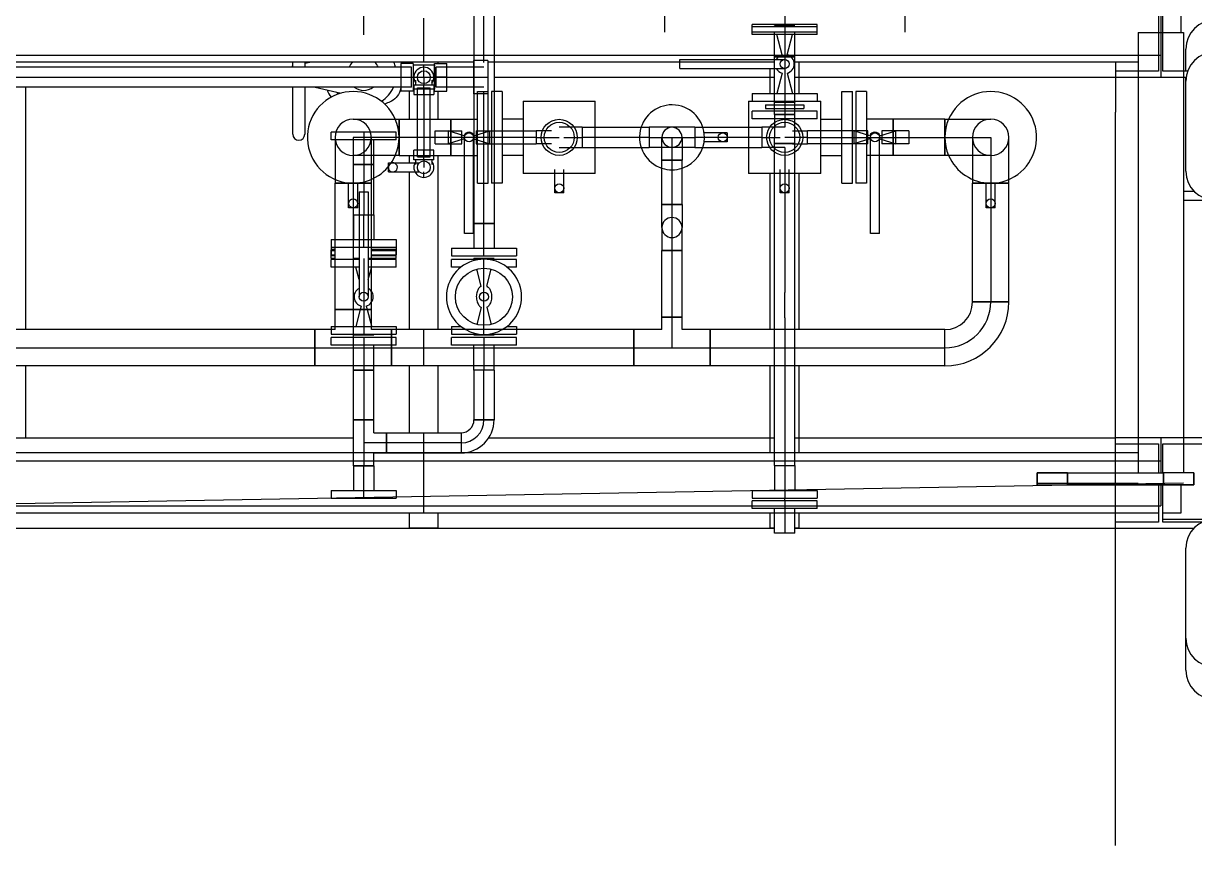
# Model space of a CAD drawing. Header units: inches. Extents: x 295136 to 296247, y 2627183 to 2627409.
# Drawn here: x 295242.437 to 295244.384, y 2627288.904 to 2627290.272 of the extents above; entities that cross this region are included whole.
import ezdxf

# ---------------------------------------------------------------- set-up
doc = ezdxf.new("R2010")
doc.units = ezdxf.units.IN
doc.header["$MEASUREMENT"] = 0
doc.layers.add('EQUIPMENT LAYOUT-EMBED 1_DWG$0$DwgTemplate', color=7, linetype='Continuous')
doc.layers.add('Layout', color=6, linetype='Continuous')

# ---------------------------------------------------------------- blocks, each defined once
blk = doc.blocks.new('A$C55974CAD')
at = {"layer": 'EQUIPMENT LAYOUT-EMBED 1_DWG$0$DwgTemplate', "color": 54, "lineweight": 25}
for p, q in [((58.7746, 3.9372), (58.7, 8.2)), ((58.6997, 3.9747), (58.6997, 3.9197)), ((58.6997, 3.9747), (58.7, 3.9747)), ((58.715, 3.9715), (58.715, 3.8845)), ((59.2455, 3.9372), (59.2455, 3.8845)), ((59.2607, 3.9372), (59.2607, 3.9197)), ((58.4635, 3.9328), (58.5169, 3.9328)), ((58.5169, 3.9328), (58.6667, 3.9328)), ((59.2937, 3.9328), (59.4436, 3.9328)), ((59.4436, 3.9328), (59.45, 3.9328)), ((59.46, 3.9328), (59.4969, 3.9328))]:
    blk.add_line(p, q, dxfattribs=at)
at = {"layer": 'EQUIPMENT LAYOUT-EMBED 1_DWG$0$DwgTemplate', "color": 1, "lineweight": 25}
for p, q in [((58.7371, 8.1331), (58.7371, 3.9747)), ((58.8121, 8.1331), (58.8121, 3.9747)), ((59.4869, 8.1331), (59.4869, 3.9747)), ((58.7, 6.9833), (58.7, 4.6168)), ((58.85, 6.2833), (58.85, 5.3168)), ((58.725, 3.9785), (58.725, 6.0166)), ((58.825, 4.0122), (58.825, 6.0166)), ((59.475, 5.1176), (59.475, 6.0166)), ((58.85, 5.8621), (58.9698, 5.8621)), ((59.0302, 5.8621), (59.4333, 5.8621)), ((58.85, 5.262), (58.85, 5.262)), ((58.7, 5.1761), (58.7, 5.2241)), ((58.7, 5.2241), (58.725, 5.2241)), ((58.825, 5.2241), (58.8252, 5.2241)), ((58.8586, 5.2241), (58.9698, 5.2241)), ((59.0302, 5.2241), (59.2925, 5.2241)), ((59.3075, 5.2241), (59.3198, 5.2241)), ((59.3802, 5.2241), (59.427, 5.2241)), ((59.473, 5.2241), (59.475, 5.2241)), ((58.7, 5.1761), (58.725, 5.1761)), ((58.825, 5.1761), (58.8252, 5.1761)), ((58.8586, 5.1761), (58.9698, 5.1761)), ((59.0302, 5.1761), (59.3198, 5.1761)), ((59.3802, 5.1761), (59.427, 5.1761)), ((59.473, 5.1761), (59.475, 5.1761)), ((58.85, 5.0924), (58.85, 4.6168)), ((59.45, 5.0834), (59.45, 4.6168)), ((59.475, 4.6168), (59.475, 5.0938)), ((58.7, 4.6241), (58.725, 4.6241)), ((58.7, 4.6168), (58.7, 4.6241)), ((58.825, 4.6241), (58.9698, 4.6241)), ((59.0302, 4.6241), (59.29, 4.6241)), ((59.41, 4.6241), (59.4101, 4.6241)), ((59.4228, 4.6241), (59.4645, 4.6241)), ((59.0302, 4.6001), (59.009, 4.6001)), ((59.05, 4.6001), (59.0302, 4.6001)), ((59.05, 4.6001), (59.092, 4.6001)), ((59.2579, 4.6001), (59.092, 4.6001)), ((59.3333, 4.6001), (59.2579, 4.6001)), ((59.41, 4.6001), (59.3667, 4.6001)), ((59.4869, 4.6001), (59.41, 4.6001)), ((59.5619, 4.6001), (59.4869, 4.6001)), ((58.7, 4.5761), (58.7, 4.5834)), ((58.7, 4.5834), (58.7, 4.05)), ((58.85, 4.5834), (58.85, 4.05)), ((59.45, 4.5834), (59.45, 4.05)), ((59.475, 4.0122), (59.475, 4.5834)), ((58.7, 4.5761), (58.725, 4.5761)), ((58.825, 4.5761), (58.9698, 4.5761)), ((59.0302, 4.5761), (59.29, 4.5761)), ((59.41, 4.5761), (59.4101, 4.5761)), ((59.4228, 4.5761), (59.475, 4.5761)), ((58.172, 4.05), (58.772, 4.05)), ((58.7, 4.05), (58.7, 3.9195)), ((58.71, 3.9785), (58.71, 4.05)), ((58.772, 4.05), (58.792, 4.05)), ((58.792, 4.05), (59.392, 4.05)), ((58.84, 4.05), (58.84, 3.9785)), ((58.85, 3.9), (58.85, 4.05)), ((59.45, 4.05), (59.392, 4.05)), ((59.46, 4.05), (59.45, 4.05)), ((59.45, 4.05), (59.45, 3.9323)), ((59.475, 4.05), (59.46, 4.05)), ((59.46, 3.9785), (59.46, 4.05)), ((59.5244, 4.0122), (58.792, 4.0122)), ((59.5244, 4.0122), (59.5244, 3.9372)), ((58.772, 3.9785), (58.71, 3.9785)), ((58.772, 3.9747), (58.7371, 3.9747)), ((58.84, 3.9785), (58.792, 3.9785)), ((58.8121, 3.9747), (58.792, 3.9747)), ((59.59, 3.9785), (59.46, 3.9785)), ((59.5619, 3.9747), (59.4869, 3.9747)), ((58.71, 3.9059), (58.71, 3.9715)), ((58.71, 3.9715), (58.772, 3.9715)), ((58.725, 3.9416), (58.725, 3.9715)), ((58.792, 3.9715), (58.84, 3.9715)), ((58.84, 3.9715), (58.84, 3.9)), ((59.46, 3.9299), (59.46, 3.9715)), ((59.46, 3.9715), (59.59, 3.9715)), ((58.772, 3.9416), (58.725, 3.9416)), ((59.5244, 3.9372), (58.792, 3.9372)), ((59.575, 3.9416), (59.5244, 3.9416))]:
    blk.add_line(p, q, dxfattribs=at)
at = {"layer": 'EQUIPMENT LAYOUT-EMBED 1_DWG$0$DwgTemplate', "color": 7, "lineweight": 25}
for p, q in [((58.9698, 5.3811), (58.9698, 6.5938)), ((59, 6.5938), (59, 5.3811)), ((59.0302, 5.3811), (59.0302, 6.5938)), ((59.4333, 5.2382), (59.4333, 6.3619)), ((59.45, 6.3619), (59.45, 5.2382)), ((59.4667, 5.2382), (59.4667, 6.3619)), ((59.0302, 5.3811), (58.9698, 5.3811)), ((58.9698, 5.2541), (58.9698, 5.3811)), ((58.9698, 5.3811), (59.0302, 5.3811)), ((59, 5.3811), (59, 5.3811)), ((59, 5.3811), (59, 5.2541)), ((59.0302, 5.3478), (59.0302, 5.3811)), ((58.75, 5.3541), (58.75, 5.3001)), ((58.7628, 5.3541), (58.75, 5.3541)), ((58.7628, 5.3541), (58.7628, 5.3001)), ((59.0041, 5.3001), (59.0041, 5.3541)), ((59.0041, 5.3541), (59.0169, 5.3541)), ((59.0169, 5.3001), (59.0169, 5.3541)), ((59.0228, 5.3541), (59.0228, 5.3001)), ((59.0302, 5.3541), (59.0228, 5.3541)), ((59.0356, 5.3541), (59.0302, 5.3541)), ((59.0302, 5.3478), (59.0635, 5.3478)), ((59.0356, 5.3541), (59.0356, 5.3478)), ((59.0356, 5.3478), (59.0356, 5.3001)), ((59.0635, 5.3478), (59.0635, 5.2874)), ((59.0635, 5.3478), (59.2738, 5.3478)), ((59.0635, 5.2874), (59.0635, 5.3478)), ((59.134, 5.3478), (59.134, 5.3541)), ((59.134, 5.3541), (59.1468, 5.3541)), ((59.134, 5.3076), (59.134, 5.3478)), ((59.1468, 5.3478), (59.1468, 5.3541)), ((59.1468, 5.3076), (59.1468, 5.3478)), ((59.1672, 5.3541), (59.1672, 5.3478)), ((59.18, 5.3541), (59.1672, 5.3541)), ((59.1672, 5.3478), (59.1672, 5.3001)), ((59.18, 5.3541), (59.18, 5.3478)), ((59.18, 5.3478), (59.18, 5.3001)), ((59.2738, 5.3478), (59.2738, 5.3251)), ((59.2738, 5.3251), (59.2738, 5.3478)), ((59.28, 5.3478), (59.2738, 5.3478)), ((59.35, 5.3478), (59.28, 5.3478)), ((59.3459, 5.3001), (59.3459, 5.3541)), ((59.3459, 5.3541), (59.3587, 5.3541)), ((59.3587, 5.3001), (59.3587, 5.3541)), ((58.8038, 5.3168), (58.7628, 5.3168)), ((58.8038, 5.2834), (58.8038, 5.3168)), ((58.8038, 5.3168), (58.825, 5.3168)), ((58.8038, 5.3168), (58.8038, 5.3001)), ((58.825, 5.3168), (58.88, 5.3168)), ((58.88, 5.3168), (58.88, 5.2834)), ((58.88, 5.3168), (58.963, 5.3168)), ((58.88, 5.2834), (58.88, 5.3168)), ((58.963, 5.3001), (58.963, 5.3168)), ((58.963, 5.3168), (58.9698, 5.3168)), ((58.963, 5.3168), (58.963, 5.2834)), ((58.9698, 5.3168), (59.0041, 5.3168)), ((59.0635, 5.3176), (59, 5.3176)), ((59.0213, 5.3168), (59.0213, 5.3001)), ((59.0228, 5.3164), (59.0213, 5.3168)), ((59.2325, 5.3176), (59.0635, 5.3176)), ((59.0635, 5.3176), (59.0635, 5.3176)), ((59.1468, 5.3164), (59.1483, 5.3168)), ((59.1483, 5.3076), (59.1483, 5.3168)), ((59.221, 5.3168), (59.18, 5.3168)), ((59.221, 5.3168), (59.221, 5.2874)), ((59.221, 5.3168), (59.3048, 5.3168)), ((59.221, 5.3168), (59.221, 5.3001)), ((59.2325, 5.3176), (59.2325, 5.3251)), ((59.2325, 5.3251), (59.2742, 5.3251)), ((59.2325, 5.3101), (59.2325, 5.3176)), ((59.2738, 5.3176), (59.2325, 5.3176)), ((59.2738, 5.3251), (59.2738, 5.3101)), ((59.2738, 5.3176), (59.2738, 5.3251)), ((59.2738, 5.3176), (59.2738, 5.3176)), ((59.2738, 5.3176), (59.2738, 5.3176)), ((59.35, 5.3176), (59.2738, 5.3176)), ((59.2738, 5.3101), (59.2738, 5.3176)), ((59.3048, 5.3168), (59.3048, 5.2834)), ((59.3048, 5.3001), (59.3048, 5.3168)), ((59.3048, 5.3168), (59.3459, 5.3168)), ((59.3198, 5.2414), (59.3198, 5.3176)), ((59.35, 5.2414), (59.35, 5.3176)), ((59.3802, 5.3176), (59.3802, 5.2414)), ((58.75, 5.3001), (58.8038, 5.3001)), ((58.75, 5.3001), (58.75, 5.2461)), ((58.7628, 5.3001), (58.7628, 5.2461)), ((58.825, 5.3001), (58.8038, 5.3001)), ((58.8038, 5.3001), (58.8039, 5.3001)), ((58.8038, 5.3001), (58.8038, 5.2834)), ((58.8039, 5.3001), (58.8039, 5.3001)), ((58.88, 5.3001), (58.825, 5.3001)), ((58.8419, 5.262), (58.8419, 5.3001)), ((58.963, 5.3001), (58.88, 5.3001)), ((58.88, 5.3001), (58.88, 5.3001)), ((58.9698, 5.3001), (58.963, 5.3001)), ((58.963, 5.2834), (58.963, 5.3001)), ((59.0169, 5.3001), (58.9698, 5.3001)), ((59.0041, 5.2461), (59.0041, 5.3001)), ((59.0169, 5.2461), (59.0169, 5.3001)), ((59.0635, 5.3001), (59.0213, 5.3001)), ((59.0213, 5.3001), (59.0213, 5.2834)), ((59.0228, 5.3001), (59.0228, 5.2461)), ((59.0635, 5.3057), (59.0356, 5.313)), ((59.0356, 5.3001), (59.0356, 5.2874)), ((59.0694, 5.3041), (59.0635, 5.3057)), ((59.0635, 5.3057), (59.0635, 5.3057)), ((59.1483, 5.3001), (59.0635, 5.3001)), ((59.0635, 5.3001), (59.0635, 5.3001)), ((59.2594, 5.3076), (59.0848, 5.3076)), ((59.1133, 5.3076), (59.134, 5.313)), ((59.1672, 5.3001), (59.221, 5.3001)), ((59.1672, 5.3001), (59.1672, 5.2874)), ((59.18, 5.3001), (59.18, 5.2874)), ((59.3048, 5.3001), (59.221, 5.3001)), ((59.221, 5.3001), (59.221, 5.2874)), ((59.2325, 5.3101), (59.2742, 5.3101)), ((59.2594, 5.3076), (59.2594, 5.3001)), ((59.2594, 5.3001), (59.2594, 5.2926)), ((59.2738, 5.3101), (59.2738, 5.2874)), ((59.2738, 5.2874), (59.2738, 5.3101)), ((59.3587, 5.3001), (59.3048, 5.3001)), ((59.3048, 5.2834), (59.3048, 5.3001)), ((59.3459, 5.2461), (59.3459, 5.3001)), ((59.3587, 5.2461), (59.3587, 5.3001)), ((58.8038, 5.2834), (58.7628, 5.2834)), ((58.8038, 5.2834), (58.825, 5.2834)), ((58.825, 5.2834), (58.8252, 5.2834)), ((58.8252, 5.2834), (58.8252, 5.262)), ((58.8586, 5.2834), (58.88, 5.2834)), ((58.8586, 5.2834), (58.8586, 5.262)), ((58.88, 5.2834), (58.963, 5.2834)), ((58.963, 5.2834), (58.9698, 5.2834)), ((58.9698, 5.2834), (59.0041, 5.2834)), ((59.0228, 5.2838), (59.0213, 5.2834)), ((59.0302, 5.2541), (59.0302, 5.2874)), ((59.0302, 5.2874), (59.0635, 5.2874)), ((59.0356, 5.2874), (59.0356, 5.2461)), ((59.0366, 5.2874), (59.0356, 5.2872)), ((59.0635, 5.2945), (59.0366, 5.2874)), ((59.0694, 5.2961), (59.0635, 5.2945)), ((59.0635, 5.2945), (59.0635, 5.2945)), ((59.0635, 5.2874), (59.2738, 5.2874)), ((59.2594, 5.2926), (59.0848, 5.2926)), ((59.1133, 5.2926), (59.133, 5.2874)), ((59.133, 5.2874), (59.134, 5.2872)), ((59.134, 5.2874), (59.134, 5.2926)), ((59.134, 5.2461), (59.134, 5.2874)), ((59.1468, 5.2874), (59.1468, 5.2926)), ((59.1468, 5.2461), (59.1468, 5.2874)), ((59.1468, 5.2838), (59.1483, 5.2834)), ((59.1483, 5.2874), (59.1483, 5.2926)), ((59.1483, 5.2834), (59.1483, 5.2874)), ((59.1672, 5.2874), (59.1672, 5.2461)), ((59.18, 5.2874), (59.18, 5.2461)), ((59.221, 5.2834), (59.18, 5.2834)), ((59.221, 5.2874), (59.221, 5.2834)), ((59.221, 5.2874), (59.221, 5.2834)), ((59.221, 5.2834), (59.2819, 5.2834)), ((59.2738, 5.2874), (59.28, 5.2874)), ((59.28, 5.2874), (59.35, 5.2874)), ((59.2819, 5.2834), (59.3048, 5.2834)), ((59.3048, 5.2834), (59.3459, 5.2834)), ((58.8586, 5.262), (58.8252, 5.262)), ((58.8252, 5.262), (58.8252, 5.1382)), ((58.8252, 5.262), (58.8586, 5.262)), ((58.8419, 5.1382), (58.8419, 5.262)), ((58.8419, 5.262), (58.8419, 5.262)), ((58.8586, 5.262), (58.8586, 5.1382)), ((59.2925, 5.2591), (59.3, 5.2591)), ((59.2925, 5.2591), (59.2925, 5.215)), ((59.3, 5.2591), (59.3012, 5.2591)), ((59.3012, 5.2591), (59.3075, 5.2591)), ((59.3075, 5.2591), (59.3075, 5.2544)), ((58.7628, 5.2461), (58.75, 5.2461)), ((58.9698, 5.2541), (59.0302, 5.2541)), ((58.9698, 4.851), (58.9698, 5.2541)), ((59.0302, 5.2541), (58.9698, 5.2541)), ((59, 5.2541), (59, 4.851)), ((59, 5.2541), (59, 5.2541)), ((59, 5.2541), (59, 5.2541)), ((59.0041, 5.2461), (59.0169, 5.2461)), ((59.0302, 5.2461), (59.0228, 5.2461)), ((59.0302, 4.851), (59.0302, 5.2541)), ((59.0356, 5.2461), (59.0302, 5.2461)), ((59.134, 5.2461), (59.1468, 5.2461)), ((59.18, 5.2461), (59.1672, 5.2461)), ((59.3075, 5.2544), (59.3075, 5.215)), ((59.3802, 5.2414), (59.3198, 5.2414)), ((59.3198, 5.2414), (59.3198, 5.1554)), ((59.3198, 5.2414), (59.3802, 5.2414)), ((59.3459, 5.2461), (59.3587, 5.2461)), ((59.35, 5.1554), (59.35, 5.2414)), ((59.35, 5.2414), (59.35, 5.2414)), ((59.35, 5.2414), (59.35, 5.2414)), ((59.3802, 5.2414), (59.3802, 5.1554)), ((59.45, 5.2382), (59.427, 5.2382)), ((59.427, 5.2176), (59.427, 5.2382)), ((59.4333, 5.2207), (59.4333, 5.2382)), ((59.4333, 5.2207), (59.4667, 5.2207)), ((59.45, 5.2382), (59.45, 5.2207)), ((59.473, 5.2382), (59.45, 5.2382)), ((59.45, 5.2382), (59.45, 5.2207)), ((59.45, 5.2207), (59.45, 5.2176)), ((59.4667, 5.2207), (59.4667, 5.2382)), ((59.473, 5.2176), (59.473, 5.2382)), ((59.2925, 5.215), (59.2925, 5.2077)), ((59.3126, 5.2001), (59.3, 5.2001)), ((59.3048, 5.2136), (59.3126, 5.2136)), ((59.3075, 5.215), (59.3075, 5.2077)), ((59.3126, 5.1835), (59.3126, 5.2167)), ((59.3126, 5.2167), (59.3198, 5.2167)), ((59.3126, 5.2001), (59.3126, 5.2001)), ((59.3126, 5.2001), (59.3175, 5.2001)), ((59.3175, 5.2108), (59.3175, 5.1894)), ((59.3175, 5.2108), (59.3802, 5.2108)), ((59.3802, 5.2001), (59.3175, 5.2001)), ((59.3175, 5.2001), (59.3284, 5.2001)), ((59.3198, 5.2167), (59.3284, 5.2167)), ((59.3284, 5.1835), (59.3284, 5.2167)), ((59.3802, 5.2108), (59.4215, 5.2108)), ((59.4215, 5.2001), (59.3802, 5.2001)), ((59.4215, 5.2167), (59.4215, 5.1835)), ((59.4374, 5.2167), (59.4215, 5.2167)), ((59.4215, 5.2108), (59.4325, 5.2108)), ((59.4325, 5.2001), (59.4215, 5.2001)), ((59.4215, 5.2001), (59.4325, 5.2001)), ((59.45, 5.2176), (59.427, 5.2176)), ((59.4302, 5.2167), (59.4302, 5.2176)), ((59.4302, 5.1835), (59.4302, 5.2167)), ((59.4325, 5.2108), (59.4325, 5.1894)), ((59.4325, 5.2001), (59.4374, 5.2001)), ((59.4374, 5.2167), (59.4374, 5.1835)), ((59.4374, 5.2136), (59.4452, 5.2136)), ((59.4374, 5.2001), (59.4374, 5.2001)), ((59.45, 5.2001), (59.4374, 5.2001)), ((59.45, 5.2176), (59.45, 5.2167)), ((59.473, 5.2176), (59.45, 5.2176)), ((59.45, 5.2167), (59.45, 5.1835)), ((59.4698, 5.1826), (59.4698, 5.2176)), ((59.3126, 5.1866), (59.3048, 5.1866)), ((59.3126, 5.1835), (59.3198, 5.1835)), ((59.3175, 5.1894), (59.3802, 5.1894)), ((59.3198, 5.1835), (59.3284, 5.1835)), ((59.3393, 5.1812), (59.35, 5.1812)), ((59.3393, 5.1812), (59.3393, 5.1368)), ((59.35, 5.1812), (59.3607, 5.1812)), ((59.3607, 5.1812), (59.3607, 5.1368)), ((59.3802, 5.1894), (59.4215, 5.1894)), ((59.4215, 5.1894), (59.4325, 5.1894)), ((59.4374, 5.1835), (59.4215, 5.1835)), ((59.427, 5.1826), (59.45, 5.1826)), ((59.427, 5.1826), (59.427, 5.162)), ((59.4302, 5.1826), (59.4302, 5.1835)), ((59.45, 5.1826), (59.4302, 5.1826)), ((59.4452, 5.1866), (59.4374, 5.1866)), ((59.45, 5.1835), (59.45, 5.1826)), ((59.45, 5.1826), (59.45, 5.1826)), ((59.45, 5.1795), (59.45, 5.1826)), ((59.4698, 5.1826), (59.45, 5.1826)), ((59.45, 5.1826), (59.473, 5.1826)), ((59.473, 5.1826), (59.473, 5.162)), ((59.427, 5.162), (59.45, 5.162)), ((59.4333, 5.1795), (59.4667, 5.1795)), ((59.4333, 5.162), (59.4333, 5.1795)), ((59.4333, 5.1176), (59.4333, 5.162)), ((59.45, 5.162), (59.45, 5.1795)), ((59.45, 5.1795), (59.45, 5.162)), ((59.45, 5.162), (59.473, 5.162)), ((59.45, 5.162), (59.45, 5.1176)), ((59.4667, 5.162), (59.4667, 5.1795)), ((59.4667, 5.1176), (59.4667, 5.162)), ((59.0041, 5.1001), (59.0041, 5.1541)), ((59.0041, 5.1541), (59.0169, 5.1541)), ((59.0169, 5.1001), (59.0169, 5.1541)), ((59.0228, 5.1541), (59.0228, 5.1082)), ((59.0302, 5.1541), (59.0228, 5.1541)), ((59.0356, 5.1541), (59.0302, 5.1541)), ((59.0356, 5.1541), (59.0356, 5.1386)), ((59.134, 5.1386), (59.134, 5.1541)), ((59.134, 5.1541), (59.1468, 5.1541)), ((59.1468, 5.1082), (59.1468, 5.1541)), ((59.1528, 5.1541), (59.1528, 5.1001)), ((59.1655, 5.1541), (59.1528, 5.1541)), ((59.1655, 5.1541), (59.1655, 5.1001)), ((59.3802, 5.1554), (59.3198, 5.1554)), ((59.3198, 5.1554), (59.35, 5.1554)), ((59.3198, 5.1554), (59.3198, 5.1109)), ((59.35, 5.1598), (59.3393, 5.1598)), ((59.3474, 5.1333), (59.3393, 5.1598)), ((59.3607, 5.1598), (59.35, 5.1598)), ((59.35, 5.0934), (59.35, 5.1554)), ((59.35, 5.1554), (59.3802, 5.1554)), ((59.3525, 5.1333), (59.3607, 5.1598)), ((59.3802, 5.1554), (59.3802, 5.1109)), ((58.8586, 5.1382), (58.8252, 5.1382)), ((58.8586, 5.1382), (58.8252, 5.1382)), ((58.8419, 5.1382), (58.8419, 5.1382)), ((58.8419, 5.1382), (58.8419, 5.1382)), ((59.19, 5.125), (59.19, 5.1325)), ((59.19, 5.1325), (59.3198, 5.1325)), ((59.19, 5.1175), (59.19, 5.125)), ((59.3198, 5.1325), (59.35, 5.1325)), ((59.3393, 5.1368), (59.35, 5.1368)), ((59.35, 5.1368), (59.3607, 5.1368)), ((58.88, 5.0834), (58.88, 5.1168)), ((58.963, 5.1168), (58.88, 5.1168)), ((58.88, 5.1168), (58.88, 5.0834)), ((58.963, 5.0834), (58.963, 5.1168)), ((58.963, 5.1001), (58.963, 5.1168)), ((58.963, 5.1168), (58.9698, 5.1168)), ((58.9698, 5.1168), (59.0041, 5.1168)), ((59.0213, 5.1168), (59.0213, 5.0834)), ((59.0228, 5.1164), (59.0213, 5.1168)), ((59.0671, 5.1048), (59.0389, 5.1122)), ((59.1025, 5.1048), (59.1307, 5.1122)), ((59.1468, 5.1164), (59.1483, 5.1168)), ((59.1483, 5.1001), (59.1483, 5.1168)), ((59.2066, 5.1168), (59.1655, 5.1168)), ((59.19, 5.1175), (59.3198, 5.1175)), ((59.2066, 5.0834), (59.2066, 5.1168)), ((59.3198, 5.1168), (59.2066, 5.1168)), ((59.2066, 5.1168), (59.2066, 5.1001)), ((59.2738, 5.1109), (59.35, 5.1109)), ((59.2738, 5.1109), (59.2738, 5.0934)), ((59.3198, 5.1175), (59.35, 5.1175)), ((59.3802, 5.1168), (59.3198, 5.1168)), ((59.3474, 5.1167), (59.3393, 5.0902)), ((59.35, 5.1132), (59.3393, 5.1132)), ((59.3393, 5.1132), (59.3393, 5.0934)), ((59.3607, 5.1132), (59.35, 5.1132)), ((59.35, 5.1109), (59.4262, 5.1109)), ((59.3525, 5.1167), (59.3607, 5.0902)), ((59.3607, 5.1132), (59.3607, 5.0934)), ((59.4222, 5.1168), (59.3802, 5.1168)), ((59.45, 5.1176), (59.4222, 5.1176)), ((59.4222, 5.1109), (59.4222, 5.1176)), ((59.575, 5.1168), (59.4222, 5.1168)), ((59.4222, 5.0938), (59.4222, 5.1109)), ((59.4262, 5.1109), (59.4262, 5.0934)), ((59.4333, 5.1001), (59.4333, 5.1176)), ((59.45, 5.1176), (59.45, 5.1001)), ((59.4778, 5.1176), (59.45, 5.1176)), ((59.45, 5.1176), (59.45, 5.1001)), ((59.4667, 5.1001), (59.4667, 5.1176)), ((59.4778, 5.0938), (59.4778, 5.1176)), ((58.88, 5.1001), (58.963, 5.1001)), ((58.88, 5.1001), (58.88, 5.1001)), ((58.88, 5.1001), (58.88, 5.1001)), ((58.963, 5.0834), (58.88, 5.0834)), ((58.9698, 5.1001), (58.963, 5.1001)), ((58.963, 5.0834), (58.963, 5.1001)), ((58.963, 5.0834), (58.9698, 5.0834)), ((59.0169, 5.1001), (58.9698, 5.1001)), ((58.9698, 5.0834), (59.0041, 5.0834)), ((59.0041, 5.0461), (59.0041, 5.1001)), ((59.0169, 5.0461), (59.0169, 5.1001)), ((59.0213, 5.1001), (59.0302, 5.1001)), ((59.0228, 5.0838), (59.0213, 5.0834)), ((59.0228, 5.092), (59.0228, 5.0461)), ((59.0302, 5.1001), (59.1483, 5.1001)), ((59.0671, 5.0954), (59.0389, 5.088)), ((59.1025, 5.0954), (59.1307, 5.088)), ((59.1468, 5.0461), (59.1468, 5.092)), ((59.1468, 5.0838), (59.1483, 5.0834)), ((59.1483, 5.0834), (59.1483, 5.1001)), ((59.1528, 5.1001), (59.2066, 5.1001)), ((59.1528, 5.1001), (59.1528, 5.0461)), ((59.1655, 5.1001), (59.1655, 5.0461)), ((59.2066, 5.0834), (59.1655, 5.0834)), ((59.2066, 5.1001), (59.2738, 5.1001)), ((59.2066, 5.1001), (59.2066, 5.0834)), ((59.2738, 5.0834), (59.2066, 5.0834)), ((59.2738, 5.1001), (59.4254, 5.1001)), ((59.2738, 5.0934), (59.35, 5.0934)), ((59.4262, 5.0834), (59.2738, 5.0834)), ((59.3393, 5.0934), (59.3393, 5.0874)), ((59.3393, 5.0902), (59.3607, 5.0902)), ((59.3393, 5.0874), (59.3393, 5.0131)), ((59.35, 5.0902), (59.35, 5.0934)), ((59.35, 5.0934), (59.4262, 5.0934)), ((59.35, 5.0874), (59.35, 5.0902)), ((59.35, 5.0131), (59.35, 5.0874)), ((59.3607, 5.0934), (59.3607, 5.0874)), ((59.3607, 5.0874), (59.3607, 5.0131)), ((59.4262, 5.0938), (59.4222, 5.0938)), ((59.45, 5.0938), (59.4262, 5.0938)), ((59.475, 5.0834), (59.4262, 5.0834)), ((59.45, 5.1001), (59.45, 5.0938)), ((59.4778, 5.0938), (59.45, 5.0938)), ((59.4746, 5.1001), (59.575, 5.1001)), ((59.575, 5.0834), (59.475, 5.0834)), ((59.0041, 5.0461), (59.0169, 5.0461)), ((59.0302, 5.0461), (59.0228, 5.0461)), ((59.0356, 5.0461), (59.0302, 5.0461)), ((59.0356, 5.0616), (59.0356, 5.0461)), ((59.134, 5.0461), (59.134, 5.0616)), ((59.134, 5.0461), (59.1468, 5.0461)), ((59.1655, 5.0461), (59.1528, 5.0461)), ((59.35, 5.0131), (59.3393, 5.0131)), ((59.3607, 5.0131), (59.3393, 5.0131)), ((59.3393, 4.9878), (59.3393, 5.0131)), ((59.3607, 5.0131), (59.35, 5.0131)), ((59.35, 5.0131), (59.35, 4.975)), ((59.35, 5.0131), (59.35, 5.0131)), ((59.3607, 4.9878), (59.3607, 5.0131)), ((59.2579, 4.975), (59.2579, 4.9825)), ((59.2579, 4.9825), (59.29, 4.9825)), ((59.2579, 4.9675), (59.2579, 4.975)), ((59.2579, 4.9675), (59.29, 4.9675)), ((59.29, 4.9825), (59.2965, 4.9825)), ((59.29, 4.9675), (59.2965, 4.9675)), ((59.3333, 4.975), (59.3333, 4.9369)), ((59.35, 4.9675), (59.35, 4.9369)), ((59.3667, 4.9369), (59.3667, 4.975)), ((59.35, 4.9369), (59.3333, 4.9369)), ((59.3333, 4.9369), (59.3333, 4.915)), ((59.35, 4.9369), (59.3333, 4.9369)), ((59.35, 4.915), (59.35, 4.9369)), ((59.3667, 4.9369), (59.35, 4.9369)), ((59.35, 4.9369), (59.35, 4.9369)), ((59.35, 4.9369), (59.35, 4.9369)), ((59.3667, 4.9369), (59.35, 4.9369)), ((59.3667, 4.9369), (59.3667, 4.915)), ((59.3333, 4.915), (59.3333, 4.8389)), ((59.35, 4.8415), (59.35, 4.915)), ((59.3667, 4.915), (59.3667, 4.8389)), ((59.0302, 4.851), (58.9698, 4.851)), ((58.9698, 4.724), (58.9698, 4.851)), ((58.9698, 4.851), (59.0302, 4.851)), ((59, 4.851), (59, 4.851)), ((59, 4.851), (59, 4.724)), ((59.0302, 4.8042), (59.0302, 4.851)), ((59.3333, 4.8389), (59.3333, 4.8256)), ((59.35, 4.8256), (59.35, 4.8415)), ((59.3667, 4.8389), (59.3667, 4.8256)), ((59.35, 4.8256), (59.3333, 4.8256)), ((59.3333, 4.7494), (59.3333, 4.8256)), ((59.35, 4.8256), (59.3333, 4.8256)), ((59.35, 4.8256), (59.35, 4.7494)), ((59.35, 4.8256), (59.35, 4.8256)), ((59.3667, 4.8256), (59.35, 4.8256)), ((59.3667, 4.8256), (59.35, 4.8256)), ((59.3667, 4.7494), (59.3667, 4.8256)), ((59.0302, 4.8042), (59.0508, 4.8042)), ((59.0508, 4.7708), (59.0508, 4.8042)), ((59.0508, 4.8042), (59.0508, 4.7875)), ((59.0508, 4.8042), (59.1619, 4.8042)), ((59.1619, 4.7875), (59.1619, 4.8042)), ((59.2, 4.8042), (59.1619, 4.8042)), ((59.1619, 4.8042), (59.1619, 4.7875)), ((59.2, 4.8042), (59.2381, 4.8042)), ((59.2381, 4.8042), (59.2381, 4.7708)), ((59.2381, 4.8042), (59.3119, 4.8042)), ((59.2381, 4.7708), (59.2381, 4.8042)), ((59.3119, 4.8042), (59.3119, 4.7708)), ((59.3119, 4.7708), (59.3119, 4.8042)), ((59.3119, 4.8042), (59.35, 4.8042)), ((59.0508, 4.7875), (59, 4.7875)), ((59.0508, 4.7875), (59.0508, 4.7875)), ((59.1619, 4.7875), (59.0508, 4.7875)), ((59.0508, 4.7875), (59.0508, 4.7708)), ((59.1619, 4.7875), (59.1619, 4.7875)), ((59.1619, 4.7875), (59.1619, 4.7875)), ((59.1833, 4.7875), (59.1619, 4.7875)), ((59.1619, 4.7708), (59.1619, 4.7875)), ((59.1619, 4.7875), (59.1619, 4.7708)), ((59.2, 4.7875), (59.1833, 4.7875)), ((59.2381, 4.7875), (59.2, 4.7875)), ((59.3119, 4.7875), (59.2381, 4.7875)), ((59.2381, 4.7875), (59.2381, 4.7875)), ((59.2381, 4.7875), (59.2381, 4.7875)), ((59.3119, 4.7875), (59.3119, 4.7875)), ((59.3119, 4.7875), (59.3119, 4.7875)), ((59.35, 4.7875), (59.3119, 4.7875)), ((59.4645, 4.7747), (59.472, 4.7747)), ((59.4645, 4.7747), (59.4645, 4.6168)), ((59.472, 4.7747), (59.475, 4.7747)), ((59.475, 4.7747), (59.4795, 4.7747)), ((59.4795, 4.7747), (59.4795, 4.6001)), ((59.0302, 4.724), (59.0302, 4.7708)), ((59.0302, 4.7708), (59.0508, 4.7708)), ((59.0508, 4.7708), (59.1619, 4.7708)), ((59.1619, 4.7708), (59.2, 4.7708)), ((59.2381, 4.7708), (59.2, 4.7708)), ((59.2381, 4.7708), (59.3119, 4.7708)), ((59.35, 4.7708), (59.3119, 4.7708)), ((59.35, 4.7494), (59.3333, 4.7494)), ((59.35, 4.7494), (59.3333, 4.7494)), ((59.3333, 4.7494), (59.3333, 4.7362)), ((59.3333, 4.7362), (59.3333, 4.6601)), ((59.3425, 4.6955), (59.3425, 4.7341)), ((59.35, 4.7494), (59.35, 4.7495)), ((59.35, 4.7494), (59.35, 4.7494)), ((59.3667, 4.7494), (59.35, 4.7494)), ((59.35, 4.6955), (59.35, 4.7494)), ((59.3667, 4.7494), (59.35, 4.7494)), ((59.3575, 4.6955), (59.3575, 4.7341)), ((59.3667, 4.7494), (59.3667, 4.7362)), ((59.3667, 4.7362), (59.3667, 4.6601)), ((59.0302, 4.724), (58.9698, 4.724)), ((58.9698, 4.724), (59.0302, 4.724)), ((58.9698, 4.3337), (58.9698, 4.724)), ((59, 4.724), (59, 4.7241)), ((59, 4.724), (59, 4.724)), ((59, 4.724), (59, 4.3337)), ((59.0302, 4.3337), (59.0302, 4.724)), ((59.35, 4.6955), (59.3425, 4.6955)), ((59.35, 4.6601), (59.35, 4.6955)), ((59.3575, 4.6955), (59.35, 4.6955)), ((59.3333, 4.6601), (59.3333, 4.6382)), ((59.35, 4.6382), (59.35, 4.6601)), ((59.3667, 4.6601), (59.3667, 4.6382)), ((58.7328, 4.6001), (58.7328, 4.6541)), ((58.7328, 4.6541), (58.7456, 4.6541)), ((58.7456, 4.6001), (58.7456, 4.6541)), ((58.75, 4.6541), (58.75, 4.6001)), ((58.7628, 4.6541), (58.75, 4.6541)), ((58.7628, 4.6541), (58.7628, 4.6001)), ((59.35, 4.6382), (59.3333, 4.6382)), ((59.3667, 4.6382), (59.3333, 4.6382)), ((59.3333, 4.6001), (59.3333, 4.6382)), ((59.3667, 4.6382), (59.35, 4.6382)), ((59.35, 4.6382), (59.35, 4.6382)), ((59.35, 4.6382), (59.35, 4.6076)), ((59.3667, 4.6001), (59.3667, 4.6382)), ((59.3808, 4.6001), (59.3808, 4.6541)), ((59.3808, 4.6541), (59.3935, 4.6541)), ((59.3935, 4.6001), (59.3935, 4.6541)), ((59.4101, 4.6541), (59.4101, 4.6168)), ((59.4228, 4.6541), (59.4101, 4.6541)), ((59.4228, 4.6541), (59.4228, 4.6168)), ((59.5213, 4.6001), (59.5213, 4.6541)), ((59.5213, 4.6541), (59.5248, 4.6541)), ((59.5248, 4.6001), (59.5248, 4.6541)), ((59.5248, 4.6541), (59.5375, 4.6541)), ((59.534, 4.6001), (59.534, 4.6541)), ((59.5375, 4.6001), (59.5375, 4.6541)), ((58.6917, 4.6001), (58.6917, 4.6168)), ((58.6917, 4.6168), (58.725, 4.6168)), ((58.725, 4.6168), (58.7328, 4.6168)), ((58.8039, 4.6168), (58.7628, 4.6168)), ((58.8039, 4.6168), (58.8039, 4.5834)), ((58.8039, 4.6168), (58.825, 4.6168)), ((58.8039, 4.6168), (58.8039, 4.6001)), ((58.825, 4.6168), (58.9698, 4.6168)), ((58.9698, 4.6168), (59.0302, 4.6168)), ((59.0302, 4.6168), (59.29, 4.6168)), ((59.29, 4.6168), (59.3397, 4.6168)), ((59.3397, 4.6168), (59.3397, 4.5834)), ((59.3397, 4.6001), (59.3397, 4.6168)), ((59.3397, 4.6168), (59.35, 4.6168)), ((59.3881, 4.6168), (59.35, 4.6168)), ((59.3881, 4.6001), (59.3881, 4.6168)), ((59.3881, 4.6168), (59.3881, 4.6001)), ((59.3881, 4.6168), (59.41, 4.6168)), ((59.398, 4.6319), (59.398, 4.6001)), ((59.4041, 4.6319), (59.398, 4.6319)), ((59.4041, 4.6319), (59.4041, 4.6001)), ((59.4085, 4.6168), (59.4085, 4.6001)), ((59.4101, 4.6164), (59.4085, 4.6168)), ((59.41, 4.6168), (59.4837, 4.6168)), ((59.4101, 4.6168), (59.4101, 4.6001)), ((59.4228, 4.6168), (59.4228, 4.6001)), ((59.4645, 4.6168), (59.4645, 4.6001)), ((59.4837, 4.6168), (59.4837, 4.6001)), ((59.4837, 4.6001), (59.4837, 4.6168)), ((59.4837, 4.6168), (59.4869, 4.6168)), ((59.4869, 4.6168), (59.5248, 4.6168)), ((59.534, 4.6164), (59.5355, 4.6168)), ((59.5355, 4.5834), (59.5355, 4.6168)), ((58.725, 4.6001), (58.6917, 4.6001)), ((58.6917, 4.5834), (58.6917, 4.6001)), ((58.7456, 4.6001), (58.725, 4.6001)), ((58.7328, 4.5461), (58.7328, 4.6001)), ((58.7456, 4.5461), (58.7456, 4.6001)), ((58.8039, 4.6001), (58.75, 4.6001)), ((58.75, 4.6001), (58.75, 4.5461)), ((58.7628, 4.6001), (58.7628, 4.5461)), ((58.825, 4.6001), (58.8039, 4.6001)), ((58.8039, 4.6001), (58.8039, 4.5834)), ((58.9698, 4.6001), (58.825, 4.6001)), ((59.009, 4.6001), (58.9698, 4.6001)), ((59.2579, 4.6001), (59.2579, 4.6076)), ((59.2579, 4.6076), (59.29, 4.6076)), ((59.2579, 4.5926), (59.2579, 4.6001)), ((59.29, 4.6076), (59.2965, 4.6076)), ((59.3397, 4.5834), (59.3397, 4.6001)), ((59.35, 4.562), (59.35, 4.6001)), ((59.3808, 4.5461), (59.3808, 4.6001)), ((59.3881, 4.5834), (59.3881, 4.6001)), ((59.3881, 4.6001), (59.3881, 4.5834)), ((59.3935, 4.5461), (59.3935, 4.6001)), ((59.398, 4.6001), (59.398, 4.5684)), ((59.4041, 4.6001), (59.4041, 4.5684)), ((59.4085, 4.6001), (59.4085, 4.5834)), ((59.4101, 4.6001), (59.4101, 4.5834)), ((59.4567, 4.6041), (59.4228, 4.613)), ((59.4228, 4.6001), (59.4228, 4.5834)), ((59.4567, 4.5961), (59.4228, 4.5872)), ((59.4837, 4.6001), (59.4837, 4.5834)), ((59.4837, 4.5834), (59.4837, 4.6001)), ((59.4874, 4.6041), (59.5213, 4.613)), ((59.4874, 4.5961), (59.5213, 4.5872)), ((59.5213, 4.5461), (59.5213, 4.6001)), ((59.5248, 4.5461), (59.5248, 4.6001)), ((59.534, 4.5461), (59.534, 4.6001)), ((59.5375, 4.5461), (59.5375, 4.6001)), ((58.6917, 4.5834), (58.725, 4.5834)), ((58.725, 4.5834), (58.7328, 4.5834)), ((58.8039, 4.5834), (58.7628, 4.5834)), ((58.8039, 4.5834), (58.825, 4.5834)), ((58.825, 4.5834), (58.9698, 4.5834)), ((58.9698, 4.5834), (59.0302, 4.5834)), ((59.0302, 4.5834), (59.29, 4.5834)), ((59.2579, 4.5926), (59.29, 4.5926)), ((59.29, 4.5926), (59.2965, 4.5926)), ((59.29, 4.5834), (59.3397, 4.5834)), ((59.3393, 4.5873), (59.3393, 4.562)), ((59.3397, 4.5834), (59.35, 4.5834)), ((59.35, 4.5834), (59.3881, 4.5834)), ((59.3607, 4.5873), (59.3607, 4.562)), ((59.3881, 4.5834), (59.41, 4.5834)), ((59.4101, 4.5838), (59.4085, 4.5834)), ((59.41, 4.5834), (59.4837, 4.5834)), ((59.4101, 4.5834), (59.4101, 4.5461)), ((59.4228, 4.5834), (59.4228, 4.5461)), ((59.4837, 4.5834), (59.4869, 4.5834)), ((59.4869, 4.5834), (59.5248, 4.5834)), ((59.534, 4.5838), (59.5355, 4.5834)), ((59.3393, 4.562), (59.35, 4.562)), ((59.3393, 4.4876), (59.3393, 4.562)), ((59.3393, 4.562), (59.3607, 4.562)), ((59.35, 4.562), (59.35, 4.4876)), ((59.35, 4.562), (59.3607, 4.562)), ((59.35, 4.562), (59.35, 4.562)), ((59.3607, 4.4876), (59.3607, 4.562)), ((59.4041, 4.5684), (59.398, 4.5684)), ((58.7328, 4.5461), (58.7456, 4.5461)), ((58.7628, 4.5461), (58.75, 4.5461)), ((59.3808, 4.5461), (59.3935, 4.5461)), ((59.4228, 4.5461), (59.4101, 4.5461)), ((59.5213, 4.5461), (59.5248, 4.5461)), ((59.5248, 4.5461), (59.5375, 4.5461)), ((59.35, 4.4817), (59.2738, 4.4817)), ((59.2738, 4.4641), (59.2738, 4.4817)), ((59.3393, 4.4817), (59.3393, 4.4876)), ((59.3607, 4.4849), (59.3393, 4.4849)), ((59.3474, 4.4584), (59.3393, 4.4849)), ((59.3393, 4.4619), (59.3393, 4.4817)), ((59.35, 4.4876), (59.35, 4.4849)), ((59.35, 4.4849), (59.35, 4.4817)), ((59.35, 4.4817), (59.35, 4.4197)), ((59.4262, 4.4817), (59.35, 4.4817)), ((59.3525, 4.4584), (59.3607, 4.4849)), ((59.3607, 4.4817), (59.3607, 4.4876)), ((59.3607, 4.4619), (59.3607, 4.4817)), ((59.4262, 4.4641), (59.4262, 4.4817)), ((59.35, 4.4641), (59.2738, 4.4641)), ((59.3198, 4.4197), (59.3198, 4.4641)), ((59.3393, 4.4619), (59.35, 4.4619)), ((59.4262, 4.4641), (59.35, 4.4641)), ((59.35, 4.4619), (59.3607, 4.4619)), ((59.3802, 4.4197), (59.3802, 4.4641)), ((59.19, 4.4501), (59.19, 4.4576)), ((59.19, 4.4576), (59.3198, 4.4576)), ((59.19, 4.4426), (59.19, 4.4501)), ((59.19, 4.4426), (59.3198, 4.4426)), ((59.3198, 4.4576), (59.35, 4.4576)), ((59.3198, 4.4426), (59.35, 4.4426)), ((59.3474, 4.4418), (59.3393, 4.4153)), ((59.3525, 4.4418), (59.3607, 4.4153)), ((59.35, 4.4383), (59.3393, 4.4383)), ((59.3393, 4.3939), (59.3393, 4.4383)), ((59.3607, 4.4383), (59.35, 4.4383)), ((59.3607, 4.3939), (59.3607, 4.4383)), ((59.3198, 4.4197), (59.35, 4.4197)), ((59.3198, 4.3337), (59.3198, 4.4197)), ((59.35, 4.4197), (59.3198, 4.4197)), ((59.3393, 4.4153), (59.35, 4.4153)), ((59.35, 4.4197), (59.35, 4.3337)), ((59.35, 4.4197), (59.3802, 4.4197)), ((59.3802, 4.4197), (59.35, 4.4197)), ((59.35, 4.4153), (59.3607, 4.4153)), ((59.3802, 4.3337), (59.3802, 4.4197)), ((59.35, 4.3939), (59.3393, 4.3939)), ((59.3607, 4.3939), (59.35, 4.3939)), ((58.9698, 4.3337), (59.0302, 4.3337)), ((58.9698, 4.3337), (59.0302, 4.3337)), ((59, 4.3337), (59, 4.3337)), ((59, 4.3337), (59, 4.3337)), ((59.3198, 4.3337), (59.35, 4.3337)), ((59.3802, 4.3337), (59.3198, 4.3337)), ((59.3198, 4.2575), (59.3198, 4.3337)), ((59.35, 4.3337), (59.3802, 4.3337)), ((59.35, 4.3337), (59.35, 4.3337)), ((59.35, 4.3337), (59.35, 4.3337)), ((59.35, 4.3337), (59.35, 4.2575)), ((59.3802, 4.3337), (59.3802, 4.2575)), ((59.0762, 4.2273), (59.0762, 4.2876)), ((59.0762, 4.2876), (59.0762, 4.2273)), ((59.0762, 4.2876), (59.2738, 4.2876)), ((59.2738, 4.265), (59.2738, 4.2876)), ((59.28, 4.2876), (59.2738, 4.2876)), ((59.2738, 4.2876), (59.2738, 4.265)), ((59.35, 4.2876), (59.28, 4.2876)), ((59.2325, 4.2575), (59.2325, 4.265)), ((59.2325, 4.265), (59.2742, 4.265)), ((59.2738, 4.2575), (59.2738, 4.265)), ((59.2738, 4.265), (59.2738, 4.25)), ((59.0762, 4.2575), (59.0762, 4.2575)), ((59.0762, 4.2575), (59.0762, 4.2575)), ((59.2325, 4.2575), (59.0762, 4.2575)), ((59.2325, 4.25), (59.2325, 4.2575)), ((59.2738, 4.2575), (59.2325, 4.2575)), ((59.2325, 4.25), (59.2742, 4.25)), ((59.2738, 4.2575), (59.2738, 4.2575)), ((59.2738, 4.2575), (59.2738, 4.2575)), ((59.35, 4.2575), (59.2738, 4.2575)), ((59.2738, 4.25), (59.2738, 4.2575)), ((59.2738, 4.2273), (59.2738, 4.25)), ((59.2738, 4.25), (59.2738, 4.2273)), ((59.0762, 4.2273), (59.2738, 4.2273)), ((59.2738, 4.2273), (59.28, 4.2273)), ((59.28, 4.2273), (59.35, 4.2273))]:
    blk.add_line(p, q, dxfattribs=at)
at = {"layer": 'EQUIPMENT LAYOUT-EMBED 1_DWG$0$DwgTemplate', "color": 5, "lineweight": 25}
for p, q in [((59.3551, 5.4181), (59.4333, 5.4181)), ((59.4685, 5.4188), (59.4667, 5.4188)), ((59.4667, 5.4181), (59.475, 5.4181)), ((59.4685, 5.4188), (59.4687, 5.4181)), ((59.4333, 5.3981), (59.3551, 5.3981)), ((59.475, 5.3981), (59.4667, 5.3981)), ((59.4732, 5.3981), (59.475, 5.3898)), ((59.4333, 5.3809), (59.4235, 5.3375)), ((59.1485, 5.3478), (59.1485, 5.3541)), ((59.1485, 5.3541), (59.1612, 5.3541)), ((59.1528, 5.3478), (59.1528, 5.3541)), ((59.1528, 5.3541), (59.1628, 5.3541)), ((59.1543, 5.3541), (59.1543, 5.3478)), ((59.167, 5.3541), (59.1543, 5.3541)), ((59.1612, 5.3478), (59.1612, 5.3541)), ((59.1628, 5.3478), (59.1628, 5.3541)), ((59.167, 5.3541), (59.167, 5.3478)), ((59.1485, 5.2461), (59.1485, 5.2874)), ((59.1528, 5.2461), (59.1528, 5.2874)), ((59.1543, 5.2874), (59.1543, 5.2461)), ((59.1612, 5.2461), (59.1612, 5.2874)), ((59.1628, 5.2461), (59.1628, 5.2874)), ((59.167, 5.2874), (59.167, 5.2461)), ((59.1485, 5.2461), (59.1612, 5.2461)), ((59.1528, 5.2461), (59.1628, 5.2461)), ((59.167, 5.2461), (59.1543, 5.2461)), ((59.35, 5.0874), (59.2738, 5.0874)), ((59.2738, 5.0699), (59.2738, 5.0874)), ((59.4262, 5.0874), (59.35, 5.0874)), ((59.4262, 5.0699), (59.4262, 5.0874)), ((59.35, 5.0699), (59.2738, 5.0699)), ((59.3198, 5.035), (59.3198, 5.0699)), ((59.4262, 5.0699), (59.35, 5.0699)), ((59.3802, 5.035), (59.3802, 5.0699)), ((59.41, 5.035), (59.29, 5.035)), ((59.29, 4.915), (59.29, 5.035)), ((59.41, 5.035), (59.41, 4.915)), ((59.29, 4.915), (59.41, 4.915)), ((59.41, 4.6601), (59.29, 4.6601)), ((59.29, 4.5401), (59.29, 4.6601)), ((59.41, 4.6601), (59.41, 4.5401)), ((59.29, 4.5401), (59.41, 4.5401)), ((59.3198, 4.5401), (59.3198, 4.5052)), ((59.3802, 4.5401), (59.3802, 4.5052)), ((59.2738, 4.5052), (59.35, 4.5052)), ((59.2738, 4.5052), (59.2738, 4.4876)), ((59.35, 4.5052), (59.4262, 4.5052)), ((59.4262, 4.5052), (59.4262, 4.4876)), ((59.2738, 4.4876), (59.35, 4.4876)), ((59.35, 4.4876), (59.4262, 4.4876)), ((58.772, 4.18), (58.772, 4.13)), ((58.772, 4.18), (58.772, 4.13)), ((58.792, 4.18), (58.772, 4.18)), ((58.772, 4.18), (58.792, 4.18)), ((58.792, 4.13), (58.792, 4.18)), ((58.792, 4.18), (58.792, 4.13)), ((58.772, 4.13), (58.792, 4.13)), ((58.792, 4.13), (58.772, 4.13)), ((58.772, 3.97), (58.772, 4.13)), ((58.772, 4.13), (58.772, 3.97)), ((58.792, 4.13), (58.772, 4.13)), ((58.792, 4.13), (58.792, 3.97)), ((58.792, 4.13), (58.792, 3.97)), ((58.792, 3.97), (58.772, 3.97)), ((58.772, 3.97), (58.792, 3.97)), ((58.772, 3.97), (58.772, 3.92)), ((58.772, 3.92), (58.772, 3.97)), ((58.792, 3.97), (58.772, 3.97)), ((58.792, 3.92), (58.792, 3.97)), ((58.792, 3.92), (58.792, 3.97)), ((58.772, 3.92), (58.792, 3.92)), ((58.792, 3.92), (58.772, 3.92))]:
    blk.add_line(p, q, dxfattribs=at)
at = {"layer": 'EQUIPMENT LAYOUT-EMBED 1_DWG$0$DwgTemplate', "color": 9, "lineweight": 25}
for p, q in [((59.5206, 5.3001), (59.5516, 5.3001)), ((58.725, 5.2001), (58.825, 5.2001)), ((58.8252, 5.2001), (58.8586, 5.2001)), ((58.9698, 5.2001), (59.0302, 5.2001)), ((59.2834, 5.2001), (59.2925, 5.2001)), ((59.45, 5.2001), (59.4698, 5.2001)), ((59.475, 5.2001), (59.5484, 5.2001)), ((59.6, 4.8001), (59.5247, 4.8001)), ((58.7456, 4.6001), (58.75, 4.6001)), ((59.6, 4.4001), (59.5247, 4.4001)), ((58.7746, 4.18), (58.7746, 4.0122)), ((58.85, 3.9747), (58.8121, 3.9747)), ((59.4869, 3.9747), (59.45, 3.9747))]:
    blk.add_line(p, q, dxfattribs=at)
at = {"layer": 'EQUIPMENT LAYOUT-EMBED 1_DWG$0$DwgTemplate', "color": 7, "lineweight": 25}
for centre, radius in [((59.24, 5.3176), 0.0075), ((59.0848, 5.3001), 0.0075), ((59.3, 5.2001), 0.0107), ((59.45, 5.2001), 0.0107), ((59.0848, 5.1001), 0.0475), ((59.35, 5.125), 0.0075), ((59.0848, 5.1001), 0.0075), ((59.2654, 4.975), 0.0075), ((59.35, 4.703), 0.0075), ((59.2654, 4.6001), 0.0075), ((59.472, 4.6001), 0.0075), ((59.35, 4.4501), 0.0075), ((59.24, 4.2575), 0.0075)]:
    blk.add_circle(centre, radius, dxfattribs=at)
at = {"layer": 'EQUIPMENT LAYOUT-EMBED 1_DWG$0$DwgTemplate', "color": 5, "lineweight": 25}
for centre, radius in [((59.35, 4.975), 0.03), ((59.35, 4.975), 0.025), ((59.35, 4.6001), 0.03), ((59.35, 4.6001), 0.025)]:
    blk.add_circle(centre, radius, dxfattribs=at)
for centre, radius, start, end in [((59.3551, 5.4081), 0.01, 90, 270), ((59.4551, 5.3001), 0.054, 123.652, 127.949), ((59.4551, 5.3001), 0.027, 42.6546, 64.6643), ((59.4551, 5.3001), 0.027, 144.0692, 215.9308), ((59.4551, 5.3001), 0.027, 295.3357, 317.3454), ((59.4551, 5.3001), 0.054, 213.1561, 246.1174), ((59.4551, 5.3001), 0.054, 282.3545, 291.5754), ((59.4604, 5.3034), 0.0677, 280.7289, 282.4673)]:
    blk.add_arc(centre, radius, start, end, dxfattribs=at)
at = {"layer": 'EQUIPMENT LAYOUT-EMBED 1_DWG$0$DwgTemplate', "color": 7, "lineweight": 25}
for centre, radius, start, end in [((59.35, 5.3176), 0.0762, 293.318, 180), ((59.35, 5.3176), 0.0302, 0, 180), ((59.35, 5.3176), 0.0302, 0, 180), ((59.35, 5.3176), 0.0762, 180, 246.682), ((59.35, 5.3176), 0.0302, 180, 0), ((59.0848, 5.3001), 0.0159, 28.1929, 165.2649), ((59.0848, 5.3001), 0.0159, 194.7351, 232.9209), ((59.0848, 5.3001), 0.0159, 232.9209, 270), ((59.0848, 5.3001), 0.0159, 270, 307.0791), ((59.0848, 5.3001), 0.0159, 307.0791, 331.8071), ((59.3, 5.2516), 0.0075, 90, 25.7354), ((59.3, 5.2516), 0.0075, 79.9691, 90), ((59.3, 5.2516), 0.0075, 25.7354, 79.9691), ((59.35, 5.3176), 0.0762, 246.682, 293.318), ((59.3, 5.2001), 0.0166, 90, 305.986), ((59.3, 5.2001), 0.0166, 54.014, 90), ((59.45, 5.2001), 0.0166, 234.014, 125.986), ((59.0848, 5.1001), 0.0625, 0, 150.9618), ((58.88, 5.1382), 0.0548, 180, 270), ((58.88, 5.1382), 0.0381, 180, 270), ((58.88, 5.1382), 0.0214, 180, 270), ((59.0848, 5.1001), 0.0625, 150.9618, 209.0382), ((59.35, 5.125), 0.0087, 107.0439, 120.4447), ((59.35, 5.125), 0.0087, 287.0439, 72.9561), ((59.35, 5.125), 0.0087, 239.5553, 252.9561), ((59.0848, 5.1001), 0.0625, 209.0382, 0), ((59.35, 4.7875), 0.054, 270, 161.9762), ((59.2, 4.7875), 0.0167, 90, 270), ((59.2, 4.7875), 0.0167, 90, 270), ((59.2, 4.7875), 0.0167, 270, 90), ((59.35, 4.7875), 0.054, 161.9762, 198.0238), ((59.35, 4.7875), 0.0167, 90, 270), ((59.35, 4.7875), 0.0167, 270, 90), ((59.35, 4.7875), 0.0167, 270, 90), ((59.35, 4.7875), 0.054, 198.0238, 270), ((59.472, 4.6001), 0.0159, 118.1929, 165.2649), ((59.472, 4.6001), 0.0159, 194.7351, 270), ((59.472, 4.6001), 0.0159, 270, 345.2649), ((59.472, 4.6001), 0.0159, 14.7351, 61.8071), ((59.35, 4.4501), 0.0087, 107.0439, 120.4447), ((59.35, 4.4501), 0.0087, 239.5553, 252.9561), ((59.35, 4.4501), 0.0087, 287.0439, 72.9561), ((59.0762, 4.3337), 0.1064, 180, 270), ((59.0762, 4.3337), 0.0762, 180, 270), ((59.0762, 4.3337), 0.046, 180, 270), ((59.35, 4.2575), 0.0762, 180, 66.682), ((59.35, 4.2575), 0.0762, 113.318, 180), ((59.35, 4.2575), 0.0762, 66.682, 113.318), ((59.35, 4.2575), 0.0302, 0, 180), ((59.35, 4.2575), 0.0302, 180, 0), ((59.35, 4.2575), 0.0302, 180, 0)]:
    blk.add_arc(centre, radius, start, end, dxfattribs=at)
at = {"layer": 'EQUIPMENT LAYOUT-EMBED 1_DWG$0$DwgTemplate', "color": 54, "lineweight": 25}
for centre, start, end in [((58.4635, 3.8845), 90, 180), ((58.5169, 3.8845), 90, 180), ((58.6667, 3.8845), 0, 90), ((59.2937, 3.8845), 90, 180), ((59.4436, 3.8845), 0, 90), ((59.4969, 3.8845), 0, 90)]:
    blk.add_arc(centre, 0.0483, start, end, dxfattribs=at)
at = {"layer": 'EQUIPMENT LAYOUT-EMBED 1_DWG$0$DwgTemplate', "color": 5, "lineweight": 25}
for points in [[(59.4289, 5.3611), (59.4241, 5.3595), (59.42, 5.3572), (59.4167, 5.3544)], [(59.4064, 5.2626), (59.4061, 5.2635), (59.4057, 5.2643), (59.4053, 5.2652)], [(59.4101, 5.2537), (59.4086, 5.2564), (59.4076, 5.2597), (59.4064, 5.2626)], [(59.4316, 5.2382), (59.4215, 5.2411), (59.4143, 5.2463), (59.4101, 5.2537)]]:
    blk.add_open_spline(points, degree=3, dxfattribs=at)
at = {"layer": 'EQUIPMENT LAYOUT-EMBED 1_DWG$0$DwgTemplate', "color": 7, "lineweight": 25}
for points in [[(59.0675, 5.1055), (59.0674, 5.1052), (59.0672, 5.105), (59.0671, 5.1048)], [(59.0713, 5.1091), (59.0698, 5.108), (59.0685, 5.1068), (59.0675, 5.1055)], [(59.0785, 5.1121), (59.0758, 5.1115), (59.0733, 5.1104), (59.0713, 5.1091)], [(59.0874, 5.1127), (59.0845, 5.113), (59.0814, 5.1128), (59.0785, 5.1121)], [(59.0947, 5.1109), (59.0925, 5.1118), (59.09, 5.1124), (59.0874, 5.1127)], [(59.0994, 5.1083), (59.098, 5.1093), (59.0965, 5.1102), (59.0947, 5.1109)], [(59.102, 5.1055), (59.1013, 5.1065), (59.1004, 5.1074), (59.0994, 5.1083)], [(59.1025, 5.1048), (59.1024, 5.105), (59.1022, 5.1053), (59.102, 5.1055)], [(59.0675, 5.0947), (59.0674, 5.095), (59.0672, 5.0952), (59.0671, 5.0954)], [(59.0713, 5.0911), (59.0698, 5.0922), (59.0685, 5.0934), (59.0675, 5.0947)], [(59.0785, 5.0881), (59.0758, 5.0887), (59.0733, 5.0898), (59.0713, 5.0911)], [(59.0874, 5.0875), (59.0845, 5.0872), (59.0814, 5.0874), (59.0785, 5.0881)], [(59.0947, 5.0893), (59.0925, 5.0884), (59.09, 5.0878), (59.0874, 5.0875)], [(59.0994, 5.0919), (59.098, 5.0909), (59.0965, 5.09), (59.0947, 5.0893)], [(59.102, 5.0947), (59.1013, 5.0937), (59.1004, 5.0928), (59.0994, 5.0919)], [(59.1025, 5.0954), (59.1024, 5.0952), (59.1022, 5.0949), (59.102, 5.0947)]]:
    blk.add_open_spline(points, degree=3, dxfattribs=at)

msp = doc.modelspace()

# ---------------------------------------------------------------- linework, layer by layer
at = {"layer": 'Layout', "lineweight": -3}
msp.add_arc((295241.3027, 2627289.8531), 12, 360, 86.22389, dxfattribs=at)

# ---------------------------------------------------------------- block references
at = {"layer": 'Layout', "rotation": 90}
msp.add_blockref('A$C55974CAD', (295248.3027, 2627230.7321), dxfattribs=at)

doc.saveas('drawing.dxf')
